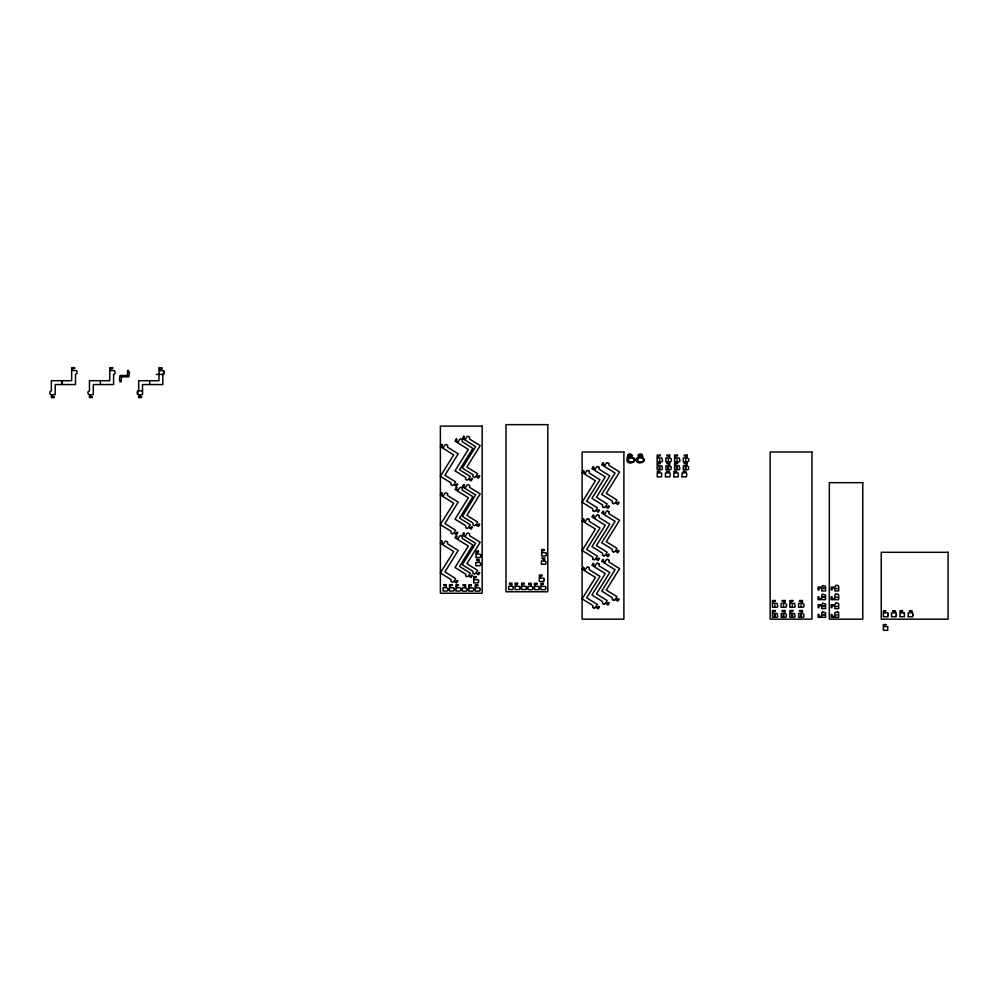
<?xml version="1.0" encoding="UTF-8"?>
<svg xmlns="http://www.w3.org/2000/svg" width="998" height="998" viewBox="0 0 998 998"><rect width="100%" height="100%" fill="white"/><g stroke="black" fill="none" stroke-linecap="round" stroke-linejoin="round"><path stroke-width="1.5" d="M583.368 470.507L582.121 472.503L595.432 480.786L582.121 502.206L592.824 508.868L592.75 510.552M584.104 470.969L584.017 471.106A1.397 1.397 0 0 1 583.506 471.942L585.165 473.426L586.924 470.582L587.947 470.507M589.344 471.38L589.257 473.064L599.973 479.726L586.649 501.146L597.365 507.807L596.056 509.903L598.126 510.739A1.397 1.397 0 0 1 598.65 509.903L598.738 509.753M593.174 466.627L591.939 468.636L605.25 476.907L591.939 498.326L602.642 504.988L602.555 506.685M593.922 467.089L593.835 467.239A1.397 1.397 0 0 1 593.311 468.062L594.97 469.559L596.742 466.715L597.765 466.64M599.149 467.501L599.074 469.197L609.778 475.859L596.467 497.278L607.171 503.928L605.873 506.023L607.944 506.859A1.397 1.397 0 0 1 608.456 506.023L608.543 505.886M602.992 462.76L601.744 464.756L615.067 473.04L601.744 494.459L612.46 501.121L612.373 502.805M603.74 463.222L603.653 463.359A1.397 1.397 0 0 1 603.129 464.195L604.788 465.679L606.559 462.835L607.57 462.76M608.967 463.633L608.88 465.317L619.596 471.979L606.273 493.399L616.989 500.06L615.691 502.156L617.75 502.992A1.397 1.397 0 0 1 618.273 502.156L618.361 502.006M583.368 518.823L582.121 520.819L595.432 529.102L582.121 550.522L592.824 557.183L592.75 558.868M584.104 519.284L584.017 519.422A1.397 1.397 0 0 1 583.506 520.257L585.165 521.742L586.924 518.91L587.947 518.823M594.147 511.425L595.619 510.602L598.226 512.224L599.474 510.215M589.344 519.696L589.257 521.38L599.973 528.042L586.649 549.461L597.365 556.123L596.056 558.219L598.126 559.055A1.397 1.397 0 0 1 598.65 558.219L598.738 558.069M593.174 514.943L591.939 516.952L605.25 525.235L591.939 546.654L602.642 553.304L602.555 555M593.922 515.405L593.835 515.554A1.397 1.397 0 0 1 593.311 516.39L594.97 517.875L596.742 515.03L597.765 514.956M603.952 507.545L605.437 506.722L608.044 508.344L609.291 506.348M599.149 515.816L599.074 517.513L609.778 524.175L596.467 545.594L607.171 552.256L605.873 554.352L607.944 555.175A1.397 1.397 0 0 1 608.456 554.339L608.543 554.202M602.992 511.076L601.744 513.072L615.067 521.355L601.744 542.775L612.46 549.436L612.373 551.121M603.74 511.537L603.653 511.675A1.397 1.397 0 0 1 603.129 512.51L604.788 513.995L606.559 511.163L607.57 511.076M613.77 503.678L615.255 502.855L617.862 504.477L619.109 502.468M608.967 511.949L608.88 513.646L619.596 520.295L606.273 541.714L616.989 548.376L615.691 550.472L617.75 551.308A1.397 1.397 0 0 1 618.273 550.472L618.361 550.322M583.368 567.151L582.121 569.147L595.432 577.43L582.121 598.85L592.824 605.512L592.75 607.208M584.104 567.613L584.017 567.75A1.397 1.397 0 0 1 583.506 568.586L585.165 570.07L586.924 567.238L587.947 567.151M594.147 559.741L595.619 558.917L598.226 560.539L599.474 558.543M589.344 568.024L589.257 569.721L599.973 576.37L586.649 597.802L597.365 604.451L596.056 606.547L598.126 607.383A1.397 1.397 0 0 1 598.65 606.547L598.738 606.41M593.174 563.271L591.939 565.28L605.25 573.563L591.939 594.983L602.642 601.644L602.555 603.328M593.922 563.745L593.835 563.882A1.397 1.397 0 0 1 593.311 564.718L594.97 566.203L596.742 563.359L597.765 563.284M603.952 555.874L605.437 555.05L608.044 556.672L609.291 554.663M599.149 564.157L599.074 565.841L609.778 572.503L596.467 593.922L607.171 600.584L605.873 602.68L607.944 603.503A1.397 1.397 0 0 1 608.456 602.68L608.543 602.53M602.992 559.404L601.744 561.412L615.067 569.683L601.744 591.103L612.46 597.765L612.373 599.461M603.74 559.866L603.653 560.003A1.397 1.397 0 0 1 603.129 560.839L604.788 562.323L606.559 559.491L607.57 559.416M613.77 551.994L615.255 551.17L617.862 552.792L619.109 550.796M608.967 560.277L608.88 561.974L619.596 568.635L606.273 590.055L616.989 596.704L615.691 598.8L617.75 599.636A1.397 1.397 0 0 1 618.273 598.8L618.361 598.663M594.147 608.069L595.619 607.246L598.226 608.867L599.474 606.871M603.952 604.202L605.437 603.378L608.044 605L609.291 602.992M613.77 600.322L615.255 599.499L617.862 601.12L619.109 599.124M158.969 368.549L161.876 368.524M159.967 368.524L159.967 370.57L163.647 370.57L163.647 371.456M163.66 373.327L163.36 374.262M156.374 374.4L163.647 374.4L164.246 371.456L163.36 371.618L163.36 370.707M142.415 390.854L137.849 390.854L137.25 391.74L137.25 393.811L138.685 394.697L138.685 397.566L141.591 397.566L141.591 396.73L138.685 396.717M137.836 391.902L138.136 390.991M139.732 396.119L141.454 396.717M657.37 476.819L661.649 476.819L661.649 472.977L658.43 472.977L658.43 471.979L660.002 471.43L657.27 471.43L657.27 476.707M665.529 476.819L669.808 476.819L670.244 474.025L669.259 471.43L666.514 471.43L668.099 471.979L668.099 472.977L665.429 472.977L665.429 476.707M673.949 476.819L678.228 476.819L678.228 472.977L675.01 472.977L675.01 471.979L676.582 471.43L673.85 471.43L673.85 476.707M682.108 476.819L686.387 476.819L686.824 474.025L685.838 471.43L683.094 471.43L684.678 471.979L684.678 472.977L681.996 472.977L681.996 476.707M543.985 549.586L541.627 549.586L541.627 555.948L545.794 555.948L546.393 555.125M543.985 550.472L542.45 550.472L542.45 552.667L545.794 552.667L546.393 553.491M478.354 551.071L475.996 551.071L475.996 557.433L480.163 557.433L480.774 556.61M478.354 551.944L476.819 551.944L476.819 554.139L480.163 554.139L480.774 554.963M542.338 557.907L544.696 557.907L544.696 560.976L546.18 561.799L545.569 564.269L541.403 564.269L541.403 560.976L543.873 560.976L543.873 558.793L542.338 558.793M476.707 559.379L479.065 559.379L479.065 562.46L480.549 563.284M476.707 560.265L478.242 560.265L478.242 562.46L475.784 562.46L475.784 565.741L479.951 565.741L480.549 564.918M541.702 575.073L539.344 575.073L539.344 581.435L543.511 581.435L544.122 580.611M541.702 575.946L540.168 575.946L540.168 578.141L543.511 578.141L544.122 578.965M476.083 576.545L473.726 576.545L473.726 582.907L477.892 582.907L478.491 582.084M476.083 577.43L474.549 577.43L474.549 579.626L477.892 579.626L478.491 580.437M509.591 583.194L511.949 583.194L511.949 586.263L513.421 587.086M517.488 583.194L515.13 583.194L515.13 589.556L519.297 589.556L519.896 588.733M523.95 583.194L521.592 583.194L521.592 589.556L525.759 589.556L526.37 588.733M528.903 583.306L531.26 583.306L531.26 586.375L532.745 587.198M536.799 583.306L534.441 583.306L534.441 589.668L538.608 589.668L539.207 588.845M543.274 583.306L540.916 583.306L540.916 589.668L545.083 589.668L545.681 588.845M509.591 584.067L511.126 584.067L511.126 586.263L508.656 586.263L508.656 589.556L512.822 589.556L513.533 587.198M517.488 584.067L515.954 584.067L515.954 586.263L519.297 586.263L519.896 587.086M523.95 584.067L522.416 584.067L522.416 586.263L525.759 586.263L526.37 587.086M528.903 584.192L530.437 584.192L530.437 586.375L527.967 586.375L527.967 589.668L532.134 589.668L532.745 588.845M536.799 584.192L535.265 584.192L535.265 586.375L538.608 586.375L539.207 587.198M543.274 584.192L541.727 584.192L541.727 586.375L545.083 586.375L545.681 587.198M443.96 584.666L446.318 584.666L446.318 587.735L447.803 588.558M451.857 584.666L449.499 584.666L449.499 591.028L453.666 591.028L454.277 590.205M458.332 584.666L455.974 584.666L455.974 591.028L460.14 591.028L460.739 590.205M463.272 584.778L465.629 584.778L465.629 587.859L467.114 588.683M471.168 584.778L468.811 584.778L468.811 591.14L472.977 591.14L473.588 590.317M477.643 584.778L475.285 584.778L475.285 591.14L479.452 591.14L480.05 590.317M443.96 585.539L445.495 585.539L445.495 587.735L443.025 587.735L443.025 591.028L447.204 591.028L447.803 590.205M451.857 585.539L450.323 585.539L450.323 587.735L453.666 587.735L454.277 588.558M458.332 585.539L456.797 585.539L456.797 587.735L460.14 587.735L460.739 588.558M463.272 585.664L464.819 585.664L464.819 587.859L462.348 587.859L462.348 591.14L466.515 591.14L467.114 590.317M471.168 585.664L469.634 585.664L469.634 587.859L472.977 587.859L473.588 588.683M477.643 585.664L476.108 585.664L476.108 587.859L479.452 587.859L480.05 588.683M822.976 588.096L824.41 588.096M822.976 588.546L824.41 588.546M836.112 588.546L837.547 588.546M822.976 596.779L824.41 596.779M822.976 597.241L824.41 597.241M836.112 597.241L837.547 597.241M822.976 605.973L824.41 605.973M822.976 606.435L824.41 606.435M836.112 606.435L837.547 606.435M837.509 611.674L834.839 612.66L834.839 616.327L832.045 616.327L832.045 614.419L831.247 614.419L831.247 617.325L838.682 617.325L838.682 612.66L837.784 611.961M887.596 612.859L884.403 612.859L884.403 611.425L886.099 610.838L883.355 610.838L883.355 616.589M895.755 612.859L895.343 610.838L892.574 610.838L894.295 611.425L894.295 612.859L891.513 612.859L891.513 616.589M904.25 612.859L901.057 612.859L901.057 611.425L902.753 610.838L900.009 610.838L900.009 616.589M912.409 612.859L911.997 610.838L909.228 610.838L910.949 611.425L910.949 612.859L908.168 612.859L908.168 616.589M888.045 613.907L887.733 612.997M912.846 613.907L912.546 612.997M822.976 614.456L824.41 614.456M822.976 614.918L824.41 614.918M836.112 614.918L837.547 614.918M888.045 615.616L887.733 616.564M896.192 615.641L895.892 616.564M912.846 615.641L912.546 616.564M883.467 616.702L887.596 616.702M891.613 616.702L895.755 616.702M900.121 616.702L904.25 616.702M908.28 616.702L912.409 616.702M137.849 393.636L138.136 394.559M896.179 613.92L895.892 612.997M607.72 462.723L608.93 463.484M597.914 466.602L599.124 467.351M588.096 470.47L589.307 471.231M612.41 502.955L613.62 503.716M602.592 506.834L603.802 507.583M607.72 511.051L608.93 511.799M592.787 510.702L593.997 511.463M597.914 514.918L599.124 515.667M588.096 518.785L589.307 519.546M612.41 551.283L613.62 552.031M602.592 555.15L603.802 555.898M607.72 559.379L608.93 560.128M592.787 559.03L593.997 559.778M597.914 563.246L599.124 564.007M588.096 567.126L589.307 567.874M612.41 599.611L613.62 600.359M602.592 603.478L603.802 604.239M592.787 607.358L593.997 608.106M912.995 614.057L912.995 615.504M904.388 612.997L904.388 616.564M896.329 614.057L896.329 615.504M888.183 614.057L888.183 615.479M801.332 614.756L801.332 616.402M801.045 604.825L801.045 606.248M800.558 614.756L800.558 616.402M792.612 614.731L792.612 616.377M792.325 604.825L792.325 606.248M791.838 614.731L791.838 616.377M783.892 614.756L783.892 616.402M783.605 604.825L783.605 606.248M783.118 614.756L783.118 616.402M775.172 614.731L775.172 616.377M774.885 604.825L774.885 606.248M774.398 614.731L774.398 616.377M686.05 467.101L686.05 468.748M685.763 459.392L685.763 460.827M685.277 467.101L685.277 468.748M677.33 467.076L677.33 468.723M677.043 459.392L677.043 460.827M676.557 467.076L676.557 468.723M668.61 467.101L668.61 468.748M668.323 459.392L668.323 460.827M667.837 467.101L667.837 468.748M659.89 467.076L659.89 468.723M659.603 459.392L659.603 460.827M659.117 467.076L659.117 468.723M546.505 553.591L546.505 555.025M545.794 587.311L545.794 588.733M544.097 549.698L544.097 550.36M544.222 579.077L544.222 580.499M543.374 583.418L543.374 584.08M542.226 558.019L542.226 558.68M541.814 575.185L541.814 575.846M539.319 587.311L539.319 588.733M536.912 583.418L536.912 584.08M532.845 587.311L532.845 588.733M528.79 583.418L528.79 584.08M526.482 587.198L526.482 588.62M524.062 583.294L524.062 583.955M520.008 587.198L520.008 588.62M517.588 583.294L517.588 583.955M509.479 583.294L509.479 583.955M480.874 555.075L480.874 556.497M480.662 563.383L480.662 564.818M480.163 588.783L480.163 590.217M478.603 580.549L478.603 581.984M478.466 551.17L478.466 551.832M477.755 584.89L477.755 585.552M476.607 559.491L476.607 560.152M476.196 576.657L476.196 577.318M473.701 588.783L473.701 590.217M471.281 584.89L471.281 585.552M467.226 588.783L467.226 590.217M463.172 584.89L463.172 585.552M460.851 588.67L460.851 590.092M458.444 584.778L458.444 585.427M454.377 588.67L454.377 590.092M451.969 584.778L451.969 585.427M447.915 588.67L447.915 590.092M443.848 584.778L443.848 585.427M163.809 371.755L163.809 373.19M162.811 374.4L162.811 384.554L142.527 384.554L142.527 394.697L139.683 394.697L139.683 396.73M160.017 370.57L160.017 369.135L161.713 369.135L161.876 367.688L158.969 367.688L158.969 380.712L138.685 380.712L138.685 390.854M149.7 381.835L149.7 383.644M137.699 392.052L137.699 393.499M100.474 381.835L100.474 383.644M62.387 381.835L62.387 383.644M61.651 381.835L61.651 383.644M627.917 455.051C622.241 470.969 644.696 458.219 630.237 457.271L630.237 456.622C635.327 456.71 629.351 451.595 627.917 454.988M637.198 457.92C633.206 465.966 648.076 462.91 643.436 458.219C641.839 456.884 643.698 452.481 638.77 454.402C637.622 454.265 637.784 457.758 640.092 456.622L637.198 457.92M822.626 585.626L821.728 587.098L818.111 587.098L818.111 590.005L818.946 590.005L818.946 588.096L821.728 588.096L821.728 590.941L825.571 590.941L825.571 586.275L822.626 585.626M822.589 594.359L821.703 594.995L821.703 598.663L818.909 598.663L818.909 596.754L818.073 596.754L818.073 599.661L825.533 599.661L825.533 594.995L822.589 594.359M822.626 603.303L821.728 604.763L818.111 604.763L818.111 607.67L818.946 607.67L818.946 605.761L821.728 605.761L821.728 608.605L825.571 608.605L825.571 603.927L822.626 603.254M822.589 612.024L821.703 612.66L821.703 616.327L818.909 616.327L818.909 614.419L818.073 614.419L818.073 617.325L825.533 617.325L825.533 612.66L822.589 611.999M835.725 585.552L834.839 587.098L831.247 587.098L831.247 590.005L832.045 590.005L832.045 588.096L834.839 588.096L834.839 590.941L838.682 590.941L838.682 586.275L837.584 585.302L835.725 585.527M835.725 594.272L834.839 594.995L834.839 598.663L832.045 598.663L832.045 596.754L831.247 596.754L831.247 599.661L838.682 599.661L838.682 594.995L837.584 594.022L835.738 594.222M835.725 603.216L834.839 604.763L831.247 604.763L831.247 607.67L832.045 607.67L832.045 605.761L834.839 605.761L834.839 608.605L838.682 608.605L838.682 603.927L837.584 602.967L835.725 603.191M441.677 444.509L440.38 446.605L453.691 454.888L440.38 476.308L451.084 482.957L450.946 484.741L452.344 485.614L453.878 484.704L456.485 486.325L457.795 484.23L457.047 483.756L456.173 485.153L454.315 484.005L455.612 481.909L444.908 475.248L458.219 453.828L447.516 447.166L447.653 445.382L446.256 444.509L445.183 444.684L443.424 447.528L441.553 446.368L442.426 444.971L441.677 444.509M456.336 439.045L455.026 441.141L468.349 449.424L455.026 470.844L465.742 477.506L465.592 479.29L466.989 480.163L468.536 479.24L471.143 480.861L472.441 478.766L471.692 478.304L470.831 479.701L468.96 478.541L470.27 476.445L459.554 469.784L472.877 448.364L462.161 441.702L462.311 439.918L460.914 439.058L459.841 439.22L458.07 442.064L456.211 440.904L457.072 439.507L456.336 439.045M463.658 436.313L462.348 438.409L475.672 446.692L462.348 468.112L473.064 474.774L472.927 476.557L474.324 477.431L475.859 476.508L478.466 478.129L479.764 476.034L479.028 475.572L478.154 476.969L476.296 475.809L477.593 473.713L466.889 467.064L480.2 445.632L469.497 438.983L469.634 437.199L468.237 436.326L467.164 436.5L465.392 439.332L463.534 438.184L464.407 436.787L463.658 436.313M441.677 492.825L440.38 494.921L453.691 503.204L440.38 524.624L451.084 531.285L450.946 533.069L452.344 533.93L453.878 533.019L456.485 534.641L457.795 532.545L457.047 532.084L456.173 533.481L454.315 532.321L455.612 530.225L444.908 523.563L458.219 502.144L447.516 495.482L447.653 493.698L446.256 492.837L445.183 493L443.424 495.844L441.553 494.684L442.426 493.286L441.677 492.825M456.336 487.361L455.026 489.457L468.349 497.74L455.026 519.16L465.742 525.821L465.592 527.605L466.989 528.478L468.536 527.555L471.143 529.177L472.441 527.081L471.692 526.62L470.831 528.017L468.96 526.857L470.27 524.761L459.554 518.112L472.877 496.68L462.161 490.03L462.311 488.247L460.914 487.373L459.841 487.548L458.07 490.38L456.211 489.232L457.072 487.835L456.336 487.361M463.658 484.641L462.348 486.737L475.672 495.008L462.348 516.428L473.064 523.089L472.927 524.873L474.324 525.746L475.859 524.823L478.466 526.445L479.764 524.349L479.028 523.888L478.154 525.285L476.296 524.125L477.593 522.029L466.889 515.38L480.2 493.96L469.497 487.298L469.634 485.515L468.237 484.641L467.164 484.816L465.392 487.66L463.534 486.5L464.407 485.103L463.658 484.641M441.677 541.153L440.38 543.249L453.691 551.532L440.38 572.952L451.084 579.613L450.946 581.397L452.344 582.258L453.878 581.347L456.485 582.969L457.795 580.873L457.047 580.412L456.173 581.809L454.315 580.649L455.612 578.553L444.908 571.891L458.219 550.472L447.516 543.81L447.653 542.026L446.256 541.166L445.183 541.328L443.424 544.172L441.553 543.012L442.426 541.615L441.677 541.153M456.336 535.701L455.026 537.797L468.349 546.068L455.026 567.488L465.742 574.149L465.592 575.933L466.989 576.807L468.536 575.883L471.143 577.505L472.441 575.409L471.692 574.948L470.831 576.345L468.96 575.185L470.27 573.101L459.554 566.44L472.877 545.02L462.161 538.359L462.311 536.575L460.914 535.701L459.841 535.876L458.07 538.72L456.211 537.56L457.072 536.163L456.336 535.701M463.658 532.969L462.348 535.065L475.672 543.349L462.348 564.768L473.064 571.417L472.927 573.201L474.324 574.075L475.859 573.164L478.466 574.786L479.764 572.69L479.028 572.228L478.154 573.625L476.296 572.465L477.593 570.369L466.889 563.708L480.2 542.288L469.497 535.627L469.634 533.843L468.237 532.969L467.164 533.144L465.392 535.988L463.534 534.828L464.407 533.431L463.658 532.969M74.563 367.638L71.656 367.638L71.656 380.712L51.36 380.712L51.36 390.854L49.9 391.74L49.9 393.811L51.36 394.697L51.36 397.616L54.266 397.616L54.266 396.792L52.358 396.792L52.358 394.697L55.202 394.697L55.202 384.554L75.486 384.554L75.486 374.4L76.958 373.514L76.958 371.456L76.322 370.57L72.654 370.57L72.654 368.474L74.563 368.474L74.563 367.638M112.649 367.688L109.743 367.688L109.743 380.712L89.458 380.712L89.458 390.854L88.011 391.74L88.011 393.811L89.458 394.697L89.458 397.566L92.365 397.566L92.365 396.73L90.456 396.73L90.456 394.697L93.288 394.697L93.288 384.554L113.585 384.554L113.585 374.4L115.02 373.514L115.02 371.456L114.408 370.57L110.741 370.57L110.741 368.524L112.649 368.524L112.649 367.688M128.493 370.495L127.507 370.495L127.507 375.498L120.047 375.498L119.386 379.552L120.047 381.822L121.032 381.822L120.384 380.55L121.369 380.55L121.369 376.82L128.817 376.82L129.478 372.092L127.831 371.767L128.493 370.495M547.79 424.649L505.998 424.649L505.998 591.777L547.79 591.777L547.79 424.649M482.159 426.121L440.38 426.121L440.38 593.249L482.159 593.249L482.159 426.121M623.9 452.019L582.121 452.019L582.121 619.159L623.9 619.159L623.9 452.019M811.935 452.019L770.144 452.019L770.144 619.159L811.935 619.159L811.935 452.019M631.522 455.1L628.615 455.1L628.615 461.812L633.281 461.812L634.004 460.876L633.281 457.97L629.538 457.97L629.538 455.936L631.522 455.936L631.522 455.1M641.726 455.1L638.82 455.1L638.82 455.936L640.791 455.936L640.791 457.97L637.884 457.97L637.884 461.812L642.562 461.812L643.286 460.876L643.286 458.905L641.726 457.97L641.726 455.1M660.052 455.1L657.146 455.1L657.146 461.812L661.824 461.812L662.547 460.926L661.824 457.97L658.144 457.97L658.144 455.936L660.052 455.936L660.052 455.1M669.708 455.1L666.801 455.1L666.801 455.936L668.71 455.936L668.71 457.97L665.866 457.97L665.866 461.812L670.544 461.812L671.267 460.926L671.267 458.855L669.708 457.97L669.708 455.1M677.492 455.1L674.586 455.1L674.586 461.812L679.264 461.812L679.987 460.926L679.264 457.97L675.584 457.97L675.584 455.936L677.492 455.936L677.492 455.1M687.148 455.1L684.241 455.1L684.241 455.936L686.15 455.936L686.15 457.97L683.306 457.97L683.306 461.812L687.984 461.812L688.707 460.926L688.707 458.855L687.148 457.97L687.148 455.1M660.052 462.91L657.146 462.91L657.146 469.671L661.824 469.671L662.447 468.786L661.824 465.829L658.144 465.829L658.144 463.733L660.052 463.733L660.052 462.91M669.708 462.935L666.801 462.935L666.801 463.771L668.71 463.771L668.71 465.866L665.866 465.866L665.866 469.709L670.544 469.709L671.167 468.811L671.167 466.752L669.708 465.866L669.708 462.935M677.492 462.91L674.586 462.91L674.586 469.671L679.264 469.671L679.888 468.786L679.264 465.829L675.584 465.829L675.584 463.733L677.492 463.733L677.492 462.91M687.148 462.935L684.241 462.935L684.241 463.771L686.15 463.771L686.15 465.866L683.306 465.866L683.306 469.709L687.984 469.709L688.608 468.811L688.608 466.752L687.148 465.866L687.148 462.935M862.759 482.67L829.326 482.67L829.326 619.159L862.759 619.159L862.759 482.67M948.1 552.306L881.246 552.306L881.246 619.159L948.1 619.159L948.1 552.306M775.334 600.522L772.427 600.522L772.427 607.233L777.093 607.233L777.816 606.347L777.093 603.391L773.425 603.391L773.425 601.357L775.334 601.357L775.334 600.522M784.989 600.522L782.083 600.522L782.083 601.357L783.991 601.357L783.991 603.391L781.147 603.391L781.147 607.233L785.813 607.233L786.549 606.347L786.549 604.289L784.989 603.391L784.989 600.522M792.774 600.522L789.867 600.522L789.867 607.233L794.545 607.233L795.269 606.347L794.545 603.391L790.865 603.391L790.865 601.357L792.774 601.357L792.774 600.522M802.429 600.522L799.523 600.522L799.523 601.357L801.431 601.357L801.431 603.391L798.587 603.391L798.587 607.233L803.265 607.233L803.989 606.347L803.989 604.289L802.429 603.391L802.429 600.522M775.334 610.514L772.427 610.514L772.427 617.325L777.093 617.325L777.729 616.44L777.093 613.483L773.425 613.483L773.425 611.35L775.334 611.35L775.334 610.514M792.774 610.514L789.867 610.514L789.867 617.325L794.545 617.325L795.169 616.44L794.545 613.483L790.865 613.483L790.865 611.35L792.774 611.35L792.774 610.514M784.989 610.551L782.083 610.551L782.083 611.387L783.991 611.387L783.991 613.521L781.147 613.521L781.147 617.363L785.813 617.363L786.449 616.465L786.449 614.406L784.989 613.521L784.989 610.551M802.429 610.551L799.523 610.551L799.523 611.387L801.431 611.387L801.431 613.521L798.587 613.521L798.587 617.363L803.265 617.363L803.889 616.465L803.889 614.406L802.429 613.521L802.429 610.551M886.099 624.586L883.355 624.586L883.355 630.249L887.733 630.362L887.733 626.519L884.403 626.519L884.403 625.172L886.099 624.586"/></g></svg>
